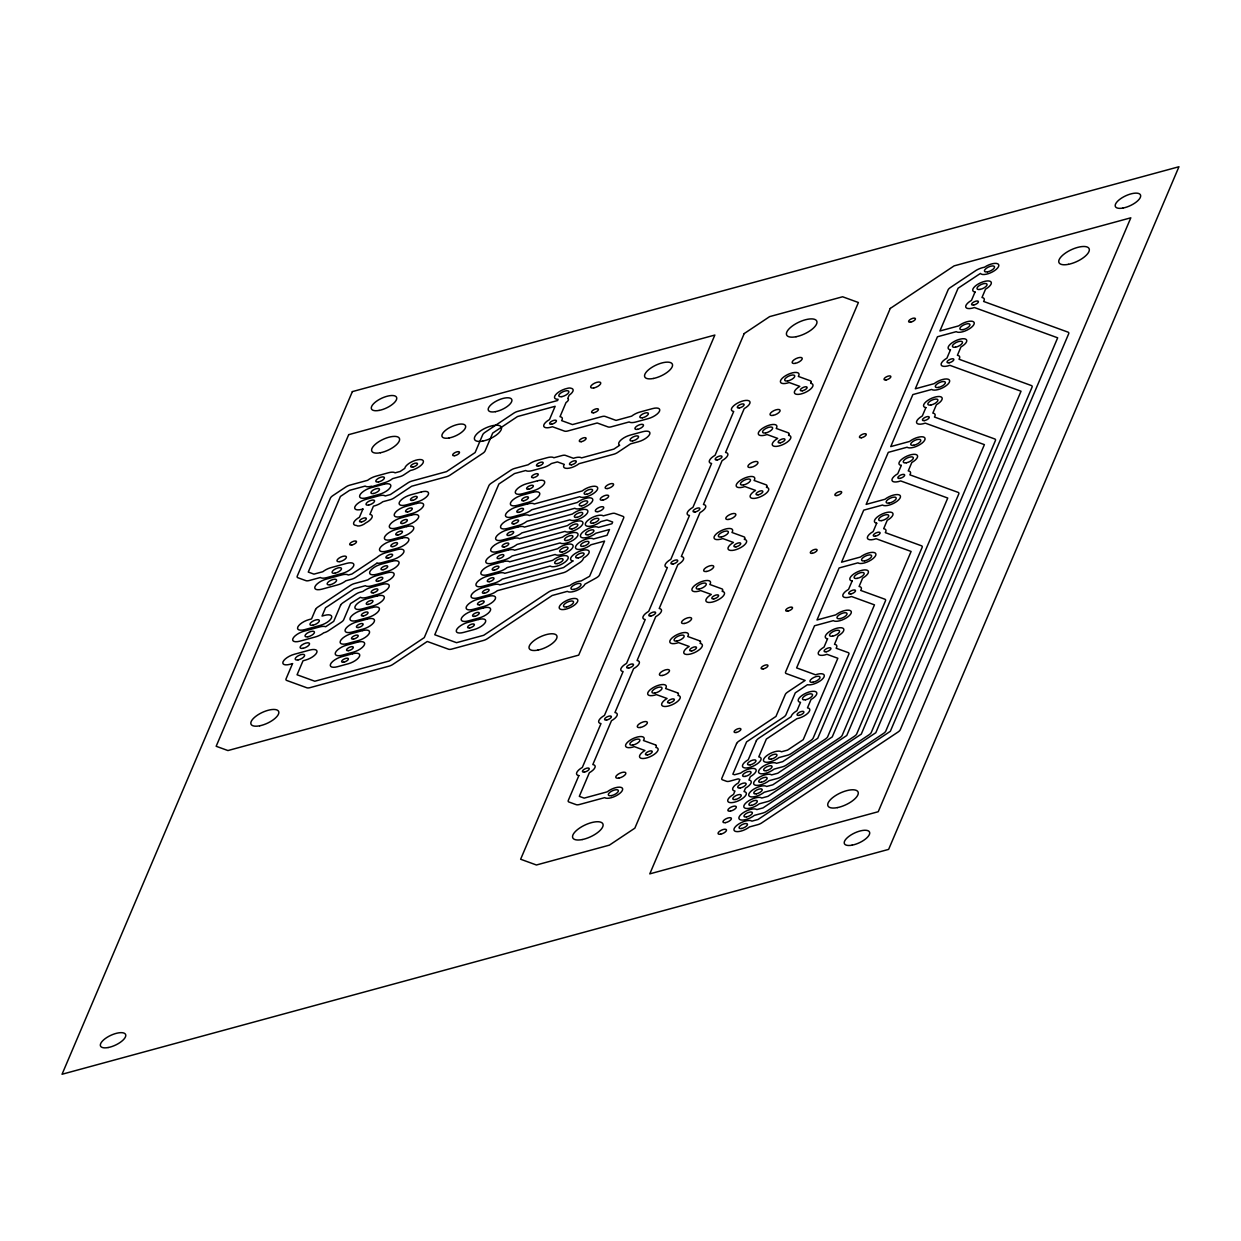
<?xml version="1.0" encoding="UTF-8"?>
<svg xmlns="http://www.w3.org/2000/svg" width="1241" height="1241" viewBox="0 0 1241 1241"><rect width="100%" height="100%" fill="white"/><g stroke="black" fill="none" stroke-linecap="round" stroke-linejoin="round"><path stroke-width="1.5" d="M371.416 486.875L384.307 482.765A10.13 3.971 -24.9 0 0 392.621 478.623L399.897 476.653A5.848 2.296 -24.9 0 0 404.008 474.76L410.445 470.479A10.13 3.971 -24.9 0 0 423.041 462.94A10.13 3.971 -24.9 0 0 415.688 460.256A10.13 3.971 -24.9 0 0 404.768 468.4L400.176 471.456L395.088 472.837A10.13 3.971 -24.9 0 0 388.557 472.743L375.961 476.172A10.13 3.971 -24.9 0 0 367.631 480.314L349.869 485.138A5.848 2.296 -24.9 0 0 345.758 487.03L332.883 495.609A5.848 2.296 -24.9 0 0 330.463 498.029L297.251 576.119A5.848 2.296 -24.9 0 0 297.918 577.748L305.938 580.664A5.848 2.296 -24.9 0 0 309.304 580.509L320.364 577.499A10.13 3.971 -24.9 0 0 326.879 577.592L342.423 573.373A10.13 3.971 -24.9 0 0 353.638 565.896A10.13 3.971 -24.9 0 0 346.673 563.367L331.145 567.587A10.13 3.971 -24.9 0 0 322.815 571.729L313.942 574.133L308.264 572.07L340.422 496.447L349.59 490.335L365.18 486.084A10.13 3.971 -24.9 0 0 371.602 486.208M352.366 391.613L62.05 1074.256L888.634 849.387L1178.95 166.744L352.366 391.613M348.69 434.66L216.167 746.275L227.941 750.557L578.709 655.124L714.847 335.054L348.69 434.66M292.535 663.609L286.035 678.905A5.848 2.296 -24.9 0 0 286.733 680.456L306.822 687.762A5.848 2.296 -24.9 0 0 310.048 687.638L388.914 666.184A5.848 2.296 -24.9 0 0 392.885 664.4L427.261 641.473L448.544 649.214A5.848 2.296 -24.9 0 0 451.755 649.09L483.385 640.48A5.848 2.296 -24.9 0 0 487.372 638.681L552.152 595.509L567.323 591.368A10.13 3.971 -24.9 0 0 576.584 590.545A10.13 3.971 -24.9 0 0 585.007 584.123L595.897 578.104A5.848 2.296 -24.9 0 0 599.403 575.064L623.696 517.916A5.848 2.296 -24.9 0 0 622.998 516.365L614.993 513.448A5.848 2.296 -24.9 0 0 611.611 513.603L603.297 515.868A10.13 3.971 -24.9 0 0 590.173 518.691A10.13 3.971 -24.9 0 0 586.993 526.153A10.13 3.971 -24.9 0 0 600.83 521.639L606.989 519.979L612.666 522.042L611.953 523.733L598.379 527.425A10.13 3.971 -24.9 0 0 585.256 530.248A10.13 3.971 -24.9 0 0 582.076 537.71A10.13 3.971 -24.9 0 0 595.913 533.211L609.486 529.519L607.035 535.29L593.462 538.982A10.13 3.971 -24.9 0 0 580.338 541.805A10.13 3.971 -24.9 0 0 577.158 549.282A10.13 3.971 -24.9 0 0 590.995 544.768L604.569 541.076L589.599 576.289L581.238 580.912A10.13 3.971 -24.9 0 0 569.79 585.597L552.307 590.359A5.848 2.296 -24.9 0 0 548.367 592.174L483.68 635.299L456.533 642.683L434.769 634.756L498.882 483.99L514.519 473.566L525.765 470.51A10.13 3.971 -24.9 0 0 532.28 470.618L543.093 467.671A10.13 3.971 -24.9 0 0 551.423 463.529L557.411 461.9L564.283 464.398A10.13 3.971 -24.9 0 0 567.432 468.384A10.13 3.971 -24.9 0 0 579.066 463.684L613.752 454.237A5.848 2.296 -24.9 0 0 617.739 452.391L630.506 443.89L638.463 441.718A10.13 3.971 -24.9 0 0 649.695 434.241A10.13 3.971 -24.9 0 0 642.729 431.713L630.133 435.141A10.13 3.971 -24.9 0 0 620.655 440.276A10.13 3.971 -24.9 0 0 619.662 445.255L613.923 449.087L581.533 457.898A10.13 3.971 -24.9 0 0 573.435 458.286L565.415 455.369A5.848 2.296 -24.9 0 0 562.049 455.54L553.874 457.758A10.13 3.971 -24.9 0 0 547.359 457.65L536.546 460.597A10.13 3.971 -24.9 0 0 528.216 464.739L514.813 468.384A5.848 2.296 -24.9 0 0 510.703 470.261L491.343 483.168A5.848 2.296 -24.9 0 0 488.892 485.65L424.267 637.626L389.193 661.003L314.811 681.231L297.064 674.778L303.037 660.755L305.55 660.072A10.13 3.971 -24.9 0 0 316.765 652.595A10.13 3.971 -24.9 0 0 309.816 650.051L294.272 654.286A10.13 3.971 -24.9 0 0 283.057 661.763A10.13 3.971 -24.9 0 0 290.022 664.292L292.535 663.609M315.555 609.471L311.538 618.918L309.025 619.6A10.13 3.971 -24.9 0 0 297.793 627.077A10.13 3.971 -24.9 0 0 304.759 629.621L320.302 625.386A10.13 3.971 -24.9 0 0 331.518 617.909A10.13 3.971 -24.9 0 0 324.553 615.381L322.039 616.063L325.545 607.811L354.135 588.761L365.381 585.705A10.13 3.971 -24.9 0 0 371.897 585.799L382.709 582.851A10.13 3.971 -24.9 0 0 393.94 575.374A10.13 3.971 -24.9 0 0 386.975 572.846L376.163 575.777A10.13 3.971 -24.9 0 0 367.832 579.919L354.43 583.565A5.848 2.296 -24.9 0 0 350.319 585.442L317.991 606.989A5.848 2.296 -24.9 0 0 315.555 609.471M362.93 509.027L359.409 517.264A10.13 3.971 -24.9 0 0 356.539 525.501A5.848 2.296 -24.9 0 0 365.63 523.019A10.13 3.971 -24.9 0 0 369.911 514.41L373.417 506.157L374.472 505.878A10.13 3.971 -24.9 0 0 382.786 501.736L390.201 499.72A5.848 2.296 -24.9 0 0 394.142 497.905L411.671 486.224L446.372 476.777A5.848 2.296 -24.9 0 0 450.312 474.962L482.671 453.399A5.848 2.296 -24.9 0 0 485.107 450.902L492.693 433.078L517.513 416.542L555.13 406.303L549.499 419.551A10.13 3.971 -24.9 0 0 543.791 426.423A10.13 3.971 -24.9 0 0 552.447 426.733L564.484 431.108A5.848 2.296 -24.9 0 0 567.866 430.953L597.185 422.979L608.059 426.935A5.848 2.296 -24.9 0 0 611.27 426.811L629.187 421.94A10.13 3.971 -24.9 0 0 635.702 422.033L648.298 418.605A10.13 3.971 -24.9 0 0 659.529 411.128A10.13 3.971 -24.9 0 0 652.564 408.599L639.968 412.028A10.13 3.971 -24.9 0 0 631.638 416.154L616.048 420.404L605.189 416.449A5.848 2.296 -24.9 0 0 601.807 416.604L572.489 424.577L561.615 420.621A10.13 3.971 -24.9 0 0 560.001 416.697L566.005 402.565A5.848 2.296 -24.9 0 0 567.711 398.547L569.107 395.259A10.13 3.971 -24.9 0 0 570.813 388.2A5.848 2.296 -24.9 0 0 567.09 388.433A10.13 3.971 -24.9 0 0 555.673 394.716A10.13 3.971 -24.9 0 0 558.109 399.292L557.597 400.517L517.792 411.345A5.848 2.296 -24.9 0 0 513.681 413.237L485.138 432.256A5.848 2.296 -24.9 0 0 482.702 434.738L475.117 452.562L446.527 471.627L411.826 481.074A5.848 2.296 -24.9 0 0 407.994 482.827L390.357 494.57L385.253 495.966A10.13 3.971 -24.9 0 0 378.722 495.873L366.126 499.301A10.13 3.971 -24.9 0 0 354.91 506.778A10.13 3.971 -24.9 0 0 361.876 509.306L362.93 509.027M340.608 605.158L333.705 621.369L325.654 626.736A10.13 3.971 -24.9 0 0 319.635 626.938L304.107 631.157A10.13 3.971 -24.9 0 0 292.892 638.65A10.13 3.971 -24.9 0 0 299.841 641.178L315.385 636.943A10.13 3.971 -24.9 0 0 323.715 632.817A6.019 2.358 -24.9 0 0 328.338 630.8L341.291 622.175A5.848 2.296 -24.9 0 0 343.664 619.786L350.567 603.56L360.464 597.262A10.13 3.971 -24.9 0 0 366.995 597.355L377.807 594.408A10.13 3.971 -24.9 0 0 389.022 586.931A10.13 3.971 -24.9 0 0 382.057 584.402L371.245 587.35A10.13 3.971 -24.9 0 0 362.915 591.476L359.999 592.267A5.848 2.296 -24.9 0 0 355.903 594.144L342.981 602.769A5.848 2.296 -24.9 0 0 340.608 605.158M572.908 560.963L563.538 567.571L499.797 584.899A10.13 3.971 -24.9 0 0 493.282 584.806L482.47 587.753A10.13 3.971 -24.9 0 0 471.254 595.23A10.13 3.971 -24.9 0 0 478.204 597.759L489.016 594.827A10.13 3.971 -24.9 0 0 497.346 590.685L563.383 572.721A5.848 2.296 -24.9 0 0 567.323 570.907L580.276 562.266A9.152 3.583 -24.9 0 0 583.394 558.109A10.13 3.971 -24.9 0 0 588.094 550.275A10.13 3.971 -24.9 0 0 574.521 553.967A10.13 3.971 -24.9 0 0 572.908 560.963M744.197 333.581L520.631 859.237L536.422 864.993L609.393 845.137L634.849 828.166L858.4 302.509L842.608 296.77L769.653 316.61L744.197 333.581M578.864 775.594L568.3 800.398A5.848 2.296 -24.9 0 0 568.999 802.043L576.181 804.649A5.848 2.296 -24.9 0 0 579.392 804.525L604.693 797.637A10.13 3.971 -24.9 0 0 617.816 794.814A10.13 3.971 -24.9 0 0 620.981 787.352A10.13 3.971 -24.9 0 0 607.144 791.867L584.154 798.118L579.314 796.35L589.351 772.74A10.13 3.971 -24.9 0 0 592.826 764.565L611.472 720.726A10.13 3.971 -24.9 0 0 614.947 712.551L633.593 668.697A10.13 3.971 -24.9 0 0 637.083 660.522L655.729 616.684A10.13 3.971 -24.9 0 0 659.204 608.509L677.85 564.671A10.13 3.971 -24.9 0 0 681.325 556.495L699.971 512.657A10.13 3.971 -24.9 0 0 703.445 504.482L722.091 460.628A10.13 3.971 -24.9 0 0 725.566 452.453L744.212 408.615A10.13 3.971 -24.9 0 0 748.897 400.781A10.13 3.971 -24.9 0 0 735.339 404.473A10.13 3.971 -24.9 0 0 733.71 411.469L715.064 455.307A10.13 3.971 -24.9 0 0 711.589 463.482L692.943 507.336A10.13 3.971 -24.9 0 0 689.469 515.511L670.823 559.35A10.13 3.971 -24.9 0 0 667.348 567.525L648.702 611.363A10.13 3.971 -24.9 0 0 645.227 619.538L626.581 663.377A10.13 3.971 -24.9 0 0 623.106 671.552L604.46 715.405A10.13 3.971 -24.9 0 0 600.985 723.581L582.339 767.419A10.13 3.971 -24.9 0 0 578.864 775.594M722.557 590.499L722.184 591.368A10.13 3.971 -24.9 0 1 720.68 598.302A10.13 3.971 -24.9 0 1 707.137 602.133A10.13 3.971 -24.9 0 1 711.295 594.455L700.669 590.592A10.13 3.971 -24.9 0 1 692.028 588.823A10.13 3.971 -24.9 0 1 703.88 580.928A10.13 3.971 -24.9 0 1 709.836 584.48L721.89 588.87A5.848 2.296 -24.9 0 1 722.557 590.499M744.678 538.47L744.305 539.354A10.13 3.971 -24.9 0 1 742.801 546.288A10.13 3.971 -24.9 0 1 729.258 550.12A10.13 3.971 -24.9 0 1 733.431 542.441L722.789 538.563A10.13 3.971 -24.9 0 1 714.149 536.81A10.13 3.971 -24.9 0 1 726.001 528.914A10.13 3.971 -24.9 0 1 731.957 532.467L744.011 536.857A5.848 2.296 -24.9 0 1 744.678 538.47M766.798 486.456L766.426 487.341A10.13 3.971 -24.9 0 1 764.921 494.259A10.13 3.971 -24.9 0 1 751.379 498.091A10.13 3.971 -24.9 0 1 755.552 490.412L744.91 486.55A10.13 3.971 -24.9 0 1 736.285 484.797A10.13 3.971 -24.9 0 1 748.121 476.901A10.13 3.971 -24.9 0 1 754.078 480.453L766.131 484.828A5.848 2.296 -24.9 0 1 766.798 486.456M788.935 434.443L788.547 435.327A10.13 3.971 -24.9 0 1 787.042 442.246A10.13 3.971 -24.9 0 1 773.5 446.077A10.13 3.971 -24.9 0 1 777.673 438.399L767.047 434.536A10.13 3.971 -24.9 0 1 758.406 432.768A10.13 3.971 -24.9 0 1 770.242 424.887A10.13 3.971 -24.9 0 1 776.199 428.424L788.252 432.814A5.848 2.296 -24.9 0 1 788.935 434.443M811.056 382.43L810.668 383.314A10.13 3.971 -24.9 0 1 809.163 390.232A10.13 3.971 -24.9 0 1 795.621 394.064A10.13 3.971 -24.9 0 1 799.793 386.385L789.167 382.523A10.13 3.971 -24.9 0 1 780.527 380.754A10.13 3.971 -24.9 0 1 792.363 372.858A10.13 3.971 -24.9 0 1 798.32 376.411L810.389 380.801A5.848 2.296 -24.9 0 1 811.056 382.43M890.262 308.435L649.788 873.866L878.225 811.723L1130.815 217.811L954.127 265.869L890.262 308.435M736.596 743.53L721.828 778.278A5.848 2.296 -24.9 0 0 722.541 779.844L726.543 781.303A5.848 2.296 -24.9 0 0 729.894 781.132L738.209 778.867L739.884 779.488L738.442 782.869A10.13 3.971 -24.9 0 0 734.967 791.044L733.524 794.426A10.13 3.971 -24.9 0 0 728.824 802.26A10.13 3.971 -24.9 0 0 742.397 798.568A10.13 3.971 -24.9 0 0 744.026 791.572L745.453 788.19A10.13 3.971 -24.9 0 0 748.928 780.015L750.371 776.618A10.13 3.971 -24.9 0 0 754.792 768.675A10.13 3.971 -24.9 0 0 740.675 773.096L734.517 774.772L732.857 774.167L746.586 741.885L783.521 717.251A5.848 2.296 -24.9 0 0 785.956 714.769L795.279 692.85L807.472 684.722A10.13 3.971 -24.9 0 0 823.186 678.238A10.13 3.971 -24.9 0 0 815.539 674.794L796.613 667.906L814.53 625.759L833.363 620.64A10.13 3.971 -24.9 0 0 846.471 617.816A10.13 3.971 -24.9 0 0 849.651 610.339A10.13 3.971 -24.9 0 0 835.813 614.853L816.997 619.973L839.118 567.959L857.934 562.84A10.13 3.971 -24.9 0 0 871.058 560.017A10.13 3.971 -24.9 0 0 874.238 552.555A10.13 3.971 -24.9 0 0 860.401 557.054L841.569 562.189L863.705 510.16L882.522 505.04A10.13 3.971 -24.9 0 0 895.63 502.217A10.13 3.971 -24.9 0 0 898.81 494.756A10.13 3.971 -24.9 0 0 884.973 499.27L866.156 504.389L888.277 452.36L907.093 447.241A10.13 3.971 -24.9 0 0 920.217 444.418A10.13 3.971 -24.9 0 0 923.397 436.956A10.13 3.971 -24.9 0 0 909.56 441.47L890.743 446.589L912.864 394.576L931.681 389.457A10.13 3.971 -24.9 0 0 944.804 386.634A10.13 3.971 -24.9 0 0 947.969 379.157A10.13 3.971 -24.9 0 0 934.132 383.671L915.315 388.79L937.436 336.776L956.253 331.657A10.13 3.971 -24.9 0 0 969.376 328.834A10.13 3.971 -24.9 0 0 972.556 321.357A10.13 3.971 -24.9 0 0 958.719 325.871L939.902 330.99L958.083 288.238L980.437 273.439A10.13 3.971 -24.9 0 0 992.722 271.763A10.13 3.971 -24.9 0 0 997.857 263.852A10.13 3.971 -24.9 0 0 984.454 267.234A11.169 4.375 -24.9 0 0 976.372 270.197L950.497 287.447A5.848 2.296 -24.9 0 0 948.093 289.898L785.584 672.033A5.848 2.296 -24.9 0 0 786.298 673.599L805.114 680.44L787.709 692.044A5.848 2.296 -24.9 0 0 785.289 694.51L775.966 716.429L739 741.079A5.848 2.296 -24.9 0 0 736.596 743.53M756.358 740.722L748.276 759.74A10.13 3.971 -24.9 0 0 743.576 767.59A10.13 3.971 -24.9 0 0 757.15 763.898A10.13 3.971 -24.9 0 0 758.763 756.886L766.349 739.062L796.846 718.725A10.13 3.971 -24.9 0 0 808.062 713.017A10.13 3.971 -24.9 0 0 807.472 707.866L811.025 699.505A10.13 3.971 -24.9 0 0 815.709 691.671A10.13 3.971 -24.9 0 0 802.136 695.363A10.13 3.971 -24.9 0 0 800.523 702.359L796.97 710.721A10.13 3.971 -24.9 0 0 791.153 716.662L758.763 738.255A5.848 2.296 -24.9 0 0 756.358 740.722M827.561 638.789L824.008 647.15A10.13 3.971 -24.9 0 0 818.3 654.007A10.13 3.971 -24.9 0 0 826.956 654.317L837.846 658.273L803.222 739.683L787.57 750.107L781.427 751.782A10.13 3.971 -24.9 0 0 768.303 754.606A10.13 3.971 -24.9 0 0 765.139 762.083A10.13 3.971 -24.9 0 0 778.976 757.568L787.29 755.304A5.848 2.296 -24.9 0 0 791.37 753.442L810.761 740.52A5.848 2.296 -24.9 0 0 813.196 738.023L848.844 654.224A5.848 2.296 -24.9 0 0 848.177 652.595L836.124 648.221A10.13 3.971 -24.9 0 0 834.51 644.296L838.063 635.935A10.13 3.971 -24.9 0 0 842.748 628.101A10.13 3.971 -24.9 0 0 829.19 631.793A10.13 3.971 -24.9 0 0 827.561 638.789M852.148 580.99L848.58 589.351A10.13 3.971 -24.9 0 0 842.887 596.207A10.13 3.971 -24.9 0 0 851.543 596.518L874.471 604.863L817.726 738.286L782.668 761.664L776.509 763.339A10.13 3.971 -24.9 0 0 763.386 766.162A10.13 3.971 -24.9 0 0 760.221 773.639A10.13 3.971 -24.9 0 0 774.058 769.125L782.373 766.86A5.848 2.296 -24.9 0 0 786.453 764.999L825.281 739.124A5.848 2.296 -24.9 0 0 827.716 736.642L885.485 600.815A5.848 2.296 -24.9 0 0 884.817 599.186L860.696 590.421A10.13 3.971 -24.9 0 0 859.082 586.497L862.635 578.135A10.13 3.971 -24.9 0 0 867.335 570.302A10.13 3.971 -24.9 0 0 853.761 573.994A10.13 3.971 -24.9 0 0 852.148 580.99M876.72 523.19L873.168 531.551A10.13 3.971 -24.9 0 0 867.459 538.408A10.13 3.971 -24.9 0 0 876.115 538.734L911.111 551.454L832.246 736.906L777.75 773.236L771.592 774.896A10.13 3.971 -24.9 0 0 758.484 777.719A10.13 3.971 -24.9 0 0 755.304 785.196A10.13 3.971 -24.9 0 0 769.141 780.682L777.455 778.417A5.848 2.296 -24.9 0 0 781.535 776.556L839.8 737.728A5.848 2.296 -24.9 0 0 842.236 735.246L922.125 547.405A5.848 2.296 -24.9 0 0 921.458 545.776L885.283 532.622A10.13 3.971 -24.9 0 0 883.67 528.697L887.222 520.336A10.13 3.971 -24.9 0 0 891.907 512.502A10.13 3.971 -24.9 0 0 878.349 516.194A10.13 3.971 -24.9 0 0 876.72 523.19M901.307 465.406L897.755 473.752A10.13 3.971 -24.9 0 0 892.046 480.608A10.13 3.971 -24.9 0 0 900.702 480.934L947.752 498.044L846.765 735.51L772.833 784.793L766.674 786.468A10.13 3.971 -24.9 0 0 753.566 789.292A10.13 3.971 -24.9 0 0 750.386 796.753A10.13 3.971 -24.9 0 0 764.223 792.239L772.538 789.974A5.848 2.296 -24.9 0 0 776.618 788.128L854.32 736.332A5.848 2.296 -24.9 0 0 856.755 733.85L958.766 493.996A5.848 2.296 -24.9 0 0 958.099 492.367L909.855 474.822A10.13 3.971 -24.9 0 0 908.241 470.897L911.794 462.536A10.13 3.971 -24.9 0 0 916.494 454.702A10.13 3.971 -24.9 0 0 902.921 458.394A10.13 3.971 -24.9 0 0 901.307 465.406M925.879 407.606L922.327 415.952A10.13 3.971 -24.9 0 0 916.618 422.824A10.13 3.971 -24.9 0 0 925.274 423.134L984.392 444.635L861.285 734.114L767.915 796.35L761.757 798.025A10.13 3.971 -24.9 0 0 748.649 800.848A10.13 3.971 -24.9 0 0 745.469 808.31A10.13 3.971 -24.9 0 0 759.306 803.796L767.621 801.531A5.848 2.296 -24.9 0 0 771.7 799.685L868.824 734.936A5.848 2.296 -24.9 0 0 871.275 732.454L995.406 440.586A5.848 2.296 -24.9 0 0 994.739 438.957L934.442 417.023A10.13 3.971 -24.9 0 0 932.829 413.098L936.381 404.752A10.13 3.971 -24.9 0 0 941.066 396.903A10.13 3.971 -24.9 0 0 927.508 400.595A10.13 3.971 -24.9 0 0 925.879 407.606M950.466 349.807L946.914 358.168A10.13 3.971 -24.9 0 0 941.205 365.025A10.13 3.971 -24.9 0 0 949.861 365.335L1021.033 391.225L875.805 732.717L762.998 807.907L756.855 809.582A10.13 3.971 -24.9 0 0 743.731 812.405A10.13 3.971 -24.9 0 0 740.551 819.867A10.13 3.971 -24.9 0 0 754.388 815.368L762.719 813.103A5.848 2.296 -24.9 0 0 766.783 811.242L883.344 733.54A5.848 2.296 -24.9 0 0 885.795 731.058L1032.047 387.176A5.848 2.296 -24.9 0 0 1031.38 385.548L959.014 359.223A10.13 3.971 -24.9 0 0 957.4 355.298L960.953 346.953A10.13 3.971 -24.9 0 0 965.653 339.119A10.13 3.971 -24.9 0 0 952.08 342.795A10.13 3.971 -24.9 0 0 950.466 349.807M975.038 292.007L971.486 300.369A10.13 3.971 -24.9 0 0 965.793 307.225A10.13 3.971 -24.9 0 0 974.433 307.535L1057.673 337.816L890.324 731.321L758.08 819.463L751.937 821.139A10.13 3.971 -24.9 0 0 738.814 823.962A10.13 3.971 -24.9 0 0 735.634 831.439A10.13 3.971 -24.9 0 0 749.471 826.925L757.801 824.66A5.848 2.296 -24.9 0 0 761.865 822.799L897.863 732.143A5.848 2.296 -24.9 0 0 900.314 729.661L1068.687 333.751A5.848 2.296 -24.9 0 0 1068.02 332.138L983.601 301.439A10.13 3.971 -24.9 0 0 981.988 297.514L985.54 289.153A10.13 3.971 -24.9 0 0 990.225 281.319A10.13 3.971 -24.9 0 0 976.667 285.011A10.13 3.971 -24.9 0 0 975.038 292.007M376.954 563.197L355.733 577.344A5.848 2.296 -24.9 0 1 351.637 579.221L345.836 580.804A10.13 3.971 -24.9 0 1 337.505 584.93L321.962 589.165A10.13 3.971 -24.9 0 1 315.012 586.621A10.13 3.971 -24.9 0 1 326.228 579.144L341.771 574.924A10.13 3.971 -24.9 0 1 348.287 575.017L351.917 574.025L376.938 557.411A10.13 3.971 -24.9 0 1 385.998 552.664L396.81 549.716A10.13 3.971 -24.9 0 1 403.775 552.261A10.13 3.971 -24.9 0 1 392.544 559.738L381.732 562.685A10.13 3.971 -24.9 0 1 376.954 563.197M383.64 484.3L371.043 487.729A10.13 3.971 -24.9 0 0 359.828 495.221A10.13 3.971 -24.9 0 0 366.793 497.75L379.389 494.321A10.13 3.971 -24.9 0 0 390.605 486.844A10.13 3.971 -24.9 0 0 383.64 484.3M421.382 491.932L410.569 494.864A10.13 3.971 -24.9 0 0 399.354 502.341A10.13 3.971 -24.9 0 0 406.319 504.885L417.131 501.938A10.13 3.971 -24.9 0 0 428.347 494.461A10.13 3.971 -24.9 0 0 421.382 491.932M416.464 503.489L405.652 506.421A10.13 3.971 -24.9 0 0 394.436 513.914A10.13 3.971 -24.9 0 0 401.401 516.442L412.214 513.495A10.13 3.971 -24.9 0 0 423.429 506.018A10.13 3.971 -24.9 0 0 416.464 503.489M411.547 515.046L400.75 517.993A10.13 3.971 -24.9 0 0 389.519 525.47A10.13 3.971 -24.9 0 0 396.484 527.999L407.296 525.052A10.13 3.971 -24.9 0 0 418.512 517.575A10.13 3.971 -24.9 0 0 411.547 515.046M537.524 480.779L526.711 483.711A10.13 3.971 -24.9 0 0 515.496 491.203A10.13 3.971 -24.9 0 0 522.461 493.732L533.273 490.784A10.13 3.971 -24.9 0 0 544.489 483.307A10.13 3.971 -24.9 0 0 537.524 480.779M406.645 526.603L395.832 529.55A10.13 3.971 -24.9 0 0 384.601 537.027A10.13 3.971 -24.9 0 0 391.567 539.556L402.379 536.624A10.13 3.971 -24.9 0 0 413.594 529.131A10.13 3.971 -24.9 0 0 406.645 526.603M532.606 492.336L521.794 495.283A10.13 3.971 -24.9 0 0 510.578 502.76A10.13 3.971 -24.9 0 0 517.544 505.289L528.356 502.341A10.13 3.971 -24.9 0 0 539.571 494.864A10.13 3.971 -24.9 0 0 532.606 492.336M401.727 538.16L390.915 541.107A10.13 3.971 -24.9 0 0 379.684 548.584A10.13 3.971 -24.9 0 0 386.649 551.113L397.461 548.181A10.13 3.971 -24.9 0 0 408.692 540.704A10.13 3.971 -24.9 0 0 401.727 538.16M527.689 503.893L516.876 506.84A10.13 3.971 -24.9 0 0 505.661 514.317A10.13 3.971 -24.9 0 0 512.626 516.845L523.438 513.914A10.13 3.971 -24.9 0 0 531.753 509.772L579.733 496.71A10.13 3.971 -24.9 0 0 592.857 493.902A10.13 3.971 -24.9 0 0 596.037 486.425A10.13 3.971 -24.9 0 0 582.2 490.94L534.219 503.986A10.13 3.971 -24.9 0 0 527.689 503.893M522.771 515.449L511.959 518.397A10.13 3.971 -24.9 0 0 500.744 525.874A10.13 3.971 -24.9 0 0 507.709 528.402L518.521 525.47A10.13 3.971 -24.9 0 0 526.836 521.329L574.816 508.283A10.13 3.971 -24.9 0 0 587.939 505.459A10.13 3.971 -24.9 0 0 591.119 497.982A10.13 3.971 -24.9 0 0 577.282 502.496L529.302 515.558A10.13 3.971 -24.9 0 0 522.771 515.449M391.892 561.289L381.08 564.221A10.13 3.971 -24.9 0 0 369.849 571.698A10.13 3.971 -24.9 0 0 376.814 574.242L387.626 571.294A10.13 3.971 -24.9 0 0 398.857 563.817A10.13 3.971 -24.9 0 0 391.892 561.289M517.854 527.006L507.042 529.954A10.13 3.971 -24.9 0 0 495.826 537.431A10.13 3.971 -24.9 0 0 502.791 539.959L513.603 537.027A10.13 3.971 -24.9 0 0 521.934 532.885L569.914 519.839A10.13 3.971 -24.9 0 0 583.022 517.016A10.13 3.971 -24.9 0 0 586.202 509.539A10.13 3.971 -24.9 0 0 572.365 514.053L524.385 527.115A10.13 3.971 -24.9 0 0 517.854 527.006M512.952 538.578L502.14 541.51A10.13 3.971 -24.9 0 0 490.909 548.987A10.13 3.971 -24.9 0 0 497.874 551.531L508.686 548.584A10.13 3.971 -24.9 0 0 517.016 544.442L564.996 531.396A10.13 3.971 -24.9 0 0 578.104 528.573A10.13 3.971 -24.9 0 0 581.284 521.111A10.13 3.971 -24.9 0 0 567.447 525.61L519.467 538.672A10.13 3.971 -24.9 0 0 512.952 538.578M508.034 550.135L497.222 553.067A10.13 3.971 -24.9 0 0 485.991 560.56A10.13 3.971 -24.9 0 0 492.956 563.088L503.768 560.141A10.13 3.971 -24.9 0 0 512.099 556.015L560.079 542.953A10.13 3.971 -24.9 0 0 573.187 540.13A10.13 3.971 -24.9 0 0 576.367 532.668A10.13 3.971 -24.9 0 0 562.53 537.182L514.55 550.228A10.13 3.971 -24.9 0 0 508.034 550.135M377.14 595.959L366.328 598.907A10.13 3.971 -24.9 0 0 355.112 606.384A10.13 3.971 -24.9 0 0 362.077 608.912L372.889 605.98A10.13 3.971 -24.9 0 0 384.105 598.488A10.13 3.971 -24.9 0 0 377.14 595.959M503.117 561.692L492.305 564.639A10.13 3.971 -24.9 0 0 481.074 572.117A10.13 3.971 -24.9 0 0 488.039 574.645L498.851 571.698A10.13 3.971 -24.9 0 0 507.181 567.571L555.161 554.51A10.13 3.971 -24.9 0 0 568.285 551.687A10.13 3.971 -24.9 0 0 571.449 544.225A10.13 3.971 -24.9 0 0 557.612 548.739L509.632 561.785A10.13 3.971 -24.9 0 0 503.117 561.692M372.222 607.516L361.41 610.463A10.13 3.971 -24.9 0 0 350.195 617.94A10.13 3.971 -24.9 0 0 357.16 620.469L367.972 617.537A10.13 3.971 -24.9 0 0 379.188 610.06A10.13 3.971 -24.9 0 0 372.222 607.516M498.199 573.249L487.387 576.196A10.13 3.971 -24.9 0 0 476.156 583.673A10.13 3.971 -24.9 0 0 483.121 586.202L493.934 583.27A10.13 3.971 -24.9 0 0 502.264 579.128L550.244 566.067A10.13 3.971 -24.9 0 0 563.367 563.259A10.13 3.971 -24.9 0 0 566.532 555.782A10.13 3.971 -24.9 0 0 552.695 560.296L504.715 573.342A10.13 3.971 -24.9 0 0 498.199 573.249M367.305 619.073L356.493 622.02A10.13 3.971 -24.9 0 0 345.277 629.497A10.13 3.971 -24.9 0 0 352.242 632.026L363.055 629.094A10.13 3.971 -24.9 0 0 374.27 621.617A10.13 3.971 -24.9 0 0 367.305 619.073M362.388 630.645L351.575 633.577A10.13 3.971 -24.9 0 0 340.36 641.054A10.13 3.971 -24.9 0 0 347.325 643.598L358.137 640.651A10.13 3.971 -24.9 0 0 369.353 633.174A10.13 3.971 -24.9 0 0 362.388 630.645M488.365 596.363L477.552 599.31A10.13 3.971 -24.9 0 0 466.337 606.787A10.13 3.971 -24.9 0 0 473.286 609.315L484.099 606.384A10.13 3.971 -24.9 0 0 495.33 598.907A10.13 3.971 -24.9 0 0 488.365 596.363M357.47 642.202L346.658 645.134A10.13 3.971 -24.9 0 0 335.442 652.626A10.13 3.971 -24.9 0 0 342.407 655.155L353.22 652.208A10.13 3.971 -24.9 0 0 364.435 644.731A10.13 3.971 -24.9 0 0 357.47 642.202M483.447 607.935L472.635 610.867A10.13 3.971 -24.9 0 0 461.419 618.344A10.13 3.971 -24.9 0 0 468.384 620.888L479.197 617.94A10.13 3.971 -24.9 0 0 490.412 610.463A10.13 3.971 -24.9 0 0 483.447 607.935M352.568 653.759L341.756 656.706A10.13 3.971 -24.9 0 0 330.525 664.183A10.13 3.971 -24.9 0 0 337.49 666.712L348.302 663.764A10.13 3.971 -24.9 0 0 359.518 656.287A10.13 3.971 -24.9 0 0 352.568 653.759M478.53 619.492L467.717 622.424A10.13 3.971 -24.9 0 0 456.502 629.916A10.13 3.971 -24.9 0 0 463.467 632.445L474.279 629.497A10.13 3.971 -24.9 0 0 485.495 622.02A10.13 3.971 -24.9 0 0 478.53 619.492M699.769 640.883L687.716 636.493A10.13 3.971 -24.9 0 0 681.743 632.957A10.13 3.971 -24.9 0 0 669.907 640.837A10.13 3.971 -24.9 0 0 678.548 642.605L689.174 646.468A10.13 3.971 -24.9 0 0 685.016 654.147A10.13 3.971 -24.9 0 0 698.559 650.315A10.13 3.971 -24.9 0 0 700.064 643.396A6.919 2.715 -24.9 0 0 699.769 640.883M677.648 692.897L665.595 688.522A10.13 3.971 -24.9 0 0 659.623 684.97A10.13 3.971 -24.9 0 0 647.786 692.866A10.13 3.971 -24.9 0 0 656.427 694.619L667.053 698.481A10.13 3.971 -24.9 0 0 662.896 706.16A10.13 3.971 -24.9 0 0 676.438 702.328A10.13 3.971 -24.9 0 0 677.943 695.41A6.919 2.715 -24.9 0 0 677.648 692.897M655.527 744.91L643.459 740.536A10.13 3.971 -24.9 0 0 637.502 736.983A10.13 3.971 -24.9 0 0 625.666 744.879A10.13 3.971 -24.9 0 0 634.306 746.632L644.932 750.51A10.13 3.971 -24.9 0 0 640.759 758.173A10.13 3.971 -24.9 0 0 654.302 754.342A10.13 3.971 -24.9 0 0 655.822 747.423A6.919 2.715 -24.9 0 0 655.527 744.91M750.138 764.844A4.607 1.799 -24.9 0 0 755.986 760.562A4.607 1.799 -24.9 0 0 749.207 761.819A4.607 1.799 -24.9 0 0 750.138 764.844M771.142 759.12A4.607 1.799 -24.9 0 0 776.99 754.838A4.607 1.799 -24.9 0 0 770.211 756.11A4.607 1.799 -24.9 0 0 771.142 759.12M745.221 776.401A4.607 1.799 -24.9 0 0 751.069 772.119A4.607 1.799 -24.9 0 0 744.29 773.376A4.607 1.799 -24.9 0 0 745.221 776.401M766.224 770.677A4.607 1.799 -24.9 0 0 772.073 766.411A4.607 1.799 -24.9 0 0 765.294 767.667A4.607 1.799 -24.9 0 0 766.224 770.677M740.303 787.957A4.607 1.799 -24.9 0 0 746.151 783.676A4.607 1.799 -24.9 0 0 739.372 784.948A4.607 1.799 -24.9 0 0 740.303 787.957M761.307 782.249A4.607 1.799 -24.9 0 0 767.155 777.967A4.607 1.799 -24.9 0 0 760.376 779.224A4.607 1.799 -24.9 0 0 761.307 782.249M735.386 799.514A4.607 1.799 -24.9 0 0 741.249 795.233A4.607 1.799 -24.9 0 0 734.455 796.505A4.607 1.799 -24.9 0 0 735.386 799.514M756.389 793.806A4.607 1.799 -24.9 0 0 762.238 789.524A4.607 1.799 -24.9 0 0 755.459 790.796A4.607 1.799 -24.9 0 0 756.389 793.806M730.484 811.071A4.607 1.799 -24.9 0 0 736.332 806.79A4.607 1.799 -24.9 0 0 729.537 808.062A4.607 1.799 -24.9 0 0 730.484 811.071M751.472 805.362A4.607 1.799 -24.9 0 0 757.32 801.081A4.607 1.799 -24.9 0 0 750.541 802.353A4.607 1.799 -24.9 0 0 751.472 805.362M725.566 822.628A4.607 1.799 -24.9 0 0 731.414 818.346A4.607 1.799 -24.9 0 0 724.635 819.618A4.607 1.799 -24.9 0 0 725.566 822.628M746.555 816.919A4.607 1.799 -24.9 0 0 752.403 812.638A4.607 1.799 -24.9 0 0 745.624 813.91A4.607 1.799 -24.9 0 0 746.555 816.919M720.649 834.185A4.607 1.799 -24.9 0 0 726.497 829.919A4.607 1.799 -24.9 0 0 719.718 831.175A4.607 1.799 -24.9 0 0 720.649 834.185M741.637 828.476A4.607 1.799 -24.9 0 0 747.485 824.195A4.607 1.799 -24.9 0 0 740.706 825.467A4.607 1.799 -24.9 0 0 741.637 828.476M736.161 732.485A3.739 1.474 -24.9 0 0 740.924 729.01A3.739 1.474 -24.9 0 0 735.401 730.049A3.739 1.474 -24.9 0 0 736.161 732.485M799.142 715.359A3.739 1.474 -24.9 0 0 803.904 711.884A3.739 1.474 -24.9 0 0 798.382 712.908A3.739 1.474 -24.9 0 0 799.142 715.359M763.199 668.915A3.739 1.474 -24.9 0 0 767.962 665.44A3.739 1.474 -24.9 0 0 762.439 666.464A3.739 1.474 -24.9 0 0 763.199 668.915M826.18 651.773A3.739 1.474 -24.9 0 0 830.943 648.298A3.739 1.474 -24.9 0 0 825.42 649.338A3.739 1.474 -24.9 0 0 826.18 651.773M787.787 611.115A3.739 1.474 -24.9 0 0 792.534 607.64A3.739 1.474 -24.9 0 0 787.027 608.664A3.739 1.474 -24.9 0 0 787.787 611.115M850.768 593.989A3.739 1.474 -24.9 0 0 855.514 590.499A3.739 1.474 -24.9 0 0 850.007 591.538A3.739 1.474 -24.9 0 0 850.768 593.989M812.359 553.315A3.739 1.474 -24.9 0 0 817.121 549.841A3.739 1.474 -24.9 0 0 811.598 550.88A3.739 1.474 -24.9 0 0 812.359 553.315M875.339 536.19A3.739 1.474 -24.9 0 0 880.102 532.715A3.739 1.474 -24.9 0 0 874.595 533.739A3.739 1.474 -24.9 0 0 875.339 536.19M836.946 495.531A3.739 1.474 -24.9 0 0 841.693 492.041A3.739 1.474 -24.9 0 0 836.186 493.08A3.739 1.474 -24.9 0 0 836.946 495.531M899.927 478.39A3.739 1.474 -24.9 0 0 904.673 474.915A3.739 1.474 -24.9 0 0 899.167 475.939A3.739 1.474 -24.9 0 0 899.927 478.39M861.518 437.732A3.739 1.474 -24.9 0 0 866.28 434.257A3.739 1.474 -24.9 0 0 860.758 435.281A3.739 1.474 -24.9 0 0 861.518 437.732M924.514 420.59A3.739 1.474 -24.9 0 0 929.261 417.116A3.739 1.474 -24.9 0 0 923.754 418.139A3.739 1.474 -24.9 0 0 924.514 420.59M886.105 379.932A3.739 1.474 -24.9 0 0 890.852 376.457A3.739 1.474 -24.9 0 0 885.345 377.481A3.739 1.474 -24.9 0 0 886.105 379.932M949.086 362.791A3.739 1.474 -24.9 0 0 953.848 359.316A3.739 1.474 -24.9 0 0 948.326 360.355A3.739 1.474 -24.9 0 0 949.086 362.791M910.677 322.133A3.739 1.474 -24.9 0 0 915.439 318.658A3.739 1.474 -24.9 0 0 909.932 319.682A3.739 1.474 -24.9 0 0 910.677 322.133M973.673 305.007A3.739 1.474 -24.9 0 0 978.42 301.516A3.739 1.474 -24.9 0 0 972.913 302.556A3.739 1.474 -24.9 0 0 973.673 305.007M813.01 682.224A5.522 2.172 -24.9 0 0 820.022 677.09A5.522 2.172 -24.9 0 0 811.893 678.61A5.522 2.172 -24.9 0 0 813.01 682.224M805.549 699.769A5.522 2.172 -24.9 0 0 812.56 694.634A5.522 2.172 -24.9 0 0 804.416 696.154A5.522 2.172 -24.9 0 0 805.549 699.769M840.048 618.639A5.522 2.172 -24.9 0 0 847.06 613.504A5.522 2.172 -24.9 0 0 838.932 615.024A5.522 2.172 -24.9 0 0 840.048 618.639M832.587 636.183A5.522 2.172 -24.9 0 0 839.599 631.048A5.522 2.172 -24.9 0 0 831.47 632.569A5.522 2.172 -24.9 0 0 832.587 636.183M864.62 560.854A5.522 2.172 -24.9 0 0 871.647 555.72A5.522 2.172 -24.9 0 0 863.503 557.24A5.522 2.172 -24.9 0 0 864.62 560.854M857.159 578.399A5.522 2.172 -24.9 0 0 864.186 573.264A5.522 2.172 -24.9 0 0 856.042 574.785A5.522 2.172 -24.9 0 0 857.159 578.399M889.208 503.055A5.522 2.172 -24.9 0 0 896.219 497.92A5.522 2.172 -24.9 0 0 888.091 499.44A5.522 2.172 -24.9 0 0 889.208 503.055M881.746 520.6A5.522 2.172 -24.9 0 0 888.758 515.465A5.522 2.172 -24.9 0 0 880.629 516.985A5.522 2.172 -24.9 0 0 881.746 520.6M913.779 445.255A5.522 2.172 -24.9 0 0 920.806 440.121A5.522 2.172 -24.9 0 0 912.662 441.641A5.522 2.172 -24.9 0 0 913.779 445.255M906.318 462.8A5.522 2.172 -24.9 0 0 913.345 457.665A5.522 2.172 -24.9 0 0 905.201 459.186A5.522 2.172 -24.9 0 0 906.318 462.8M938.367 387.456A5.522 2.172 -24.9 0 0 945.378 382.321A5.522 2.172 -24.9 0 0 937.25 383.841A5.522 2.172 -24.9 0 0 938.367 387.456M930.905 405A5.522 2.172 -24.9 0 0 937.917 399.866A5.522 2.172 -24.9 0 0 929.788 401.386A5.522 2.172 -24.9 0 0 930.905 405M962.938 329.656A5.522 2.172 -24.9 0 0 969.966 324.522A5.522 2.172 -24.9 0 0 961.822 326.042A5.522 2.172 -24.9 0 0 962.938 329.656M955.477 347.201A5.522 2.172 -24.9 0 0 962.504 342.066A5.522 2.172 -24.9 0 0 954.36 343.586A5.522 2.172 -24.9 0 0 955.477 347.201M987.526 271.857A5.522 2.172 -24.9 0 0 994.537 266.722A5.522 2.172 -24.9 0 0 986.409 268.242A5.522 2.172 -24.9 0 0 987.526 271.857M980.064 289.417A5.522 2.172 -24.9 0 0 987.076 284.282A5.522 2.172 -24.9 0 0 978.947 285.802A5.522 2.172 -24.9 0 0 980.064 289.417M584.511 772.057A3.739 1.474 -24.9 0 0 589.273 768.567A3.739 1.474 -24.9 0 0 583.751 769.606A3.739 1.474 -24.9 0 0 584.511 772.057M647.492 754.916A3.739 1.474 -24.9 0 0 652.254 751.441A3.739 1.474 -24.9 0 0 646.747 752.465A3.739 1.474 -24.9 0 0 647.492 754.916M606.632 720.028A3.739 1.474 -24.9 0 0 611.394 716.553A3.739 1.474 -24.9 0 0 605.872 717.593A3.739 1.474 -24.9 0 0 606.632 720.028M669.613 702.902A3.739 1.474 -24.9 0 0 674.375 699.428A3.739 1.474 -24.9 0 0 668.868 700.451A3.739 1.474 -24.9 0 0 669.613 702.902M628.753 668.015A3.739 1.474 -24.9 0 0 633.515 664.54A3.739 1.474 -24.9 0 0 627.993 665.564A3.739 1.474 -24.9 0 0 628.753 668.015M691.749 650.889A3.739 1.474 -24.9 0 0 696.496 647.399A3.739 1.474 -24.9 0 0 690.989 648.438A3.739 1.474 -24.9 0 0 691.749 650.889M650.873 616.001A3.739 1.474 -24.9 0 0 655.636 612.527A3.739 1.474 -24.9 0 0 650.129 613.55A3.739 1.474 -24.9 0 0 650.873 616.001M713.87 598.86A3.739 1.474 -24.9 0 0 718.617 595.385A3.739 1.474 -24.9 0 0 713.11 596.425A3.739 1.474 -24.9 0 0 713.87 598.86M672.994 563.988A3.739 1.474 -24.9 0 0 677.757 560.513A3.739 1.474 -24.9 0 0 672.25 561.537A3.739 1.474 -24.9 0 0 672.994 563.988M735.991 546.847A3.739 1.474 -24.9 0 0 740.737 543.372A3.739 1.474 -24.9 0 0 735.23 544.396A3.739 1.474 -24.9 0 0 735.991 546.847M695.131 511.975A3.739 1.474 -24.9 0 0 699.877 508.484A3.739 1.474 -24.9 0 0 694.371 509.524A3.739 1.474 -24.9 0 0 695.131 511.975M758.111 494.833A3.739 1.474 -24.9 0 0 762.858 491.358A3.739 1.474 -24.9 0 0 757.351 492.382A3.739 1.474 -24.9 0 0 758.111 494.833M717.251 459.946A3.739 1.474 -24.9 0 0 721.998 456.471A3.739 1.474 -24.9 0 0 716.491 457.495A3.739 1.474 -24.9 0 0 717.251 459.946M780.232 442.82A3.739 1.474 -24.9 0 0 784.979 439.33A3.739 1.474 -24.9 0 0 779.472 440.369A3.739 1.474 -24.9 0 0 780.232 442.82M802.353 390.791A3.739 1.474 -24.9 0 0 807.115 387.316A3.739 1.474 -24.9 0 0 801.593 388.355A3.739 1.474 -24.9 0 0 802.353 390.791M739.372 407.932A3.739 1.474 -24.9 0 0 744.119 404.457A3.739 1.474 -24.9 0 0 738.612 405.481A3.739 1.474 -24.9 0 0 739.372 407.932M611.379 795.652A5.522 2.172 -24.9 0 0 618.39 790.517A5.522 2.172 -24.9 0 0 610.262 792.037A5.522 2.172 -24.9 0 0 611.379 795.652M618.84 778.107A5.522 2.172 -24.9 0 0 625.852 772.972A5.522 2.172 -24.9 0 0 617.723 774.493A5.522 2.172 -24.9 0 0 618.84 778.107M640.356 727.49A5.522 2.172 -24.9 0 0 647.383 722.355A5.522 2.172 -24.9 0 0 639.239 723.875A5.522 2.172 -24.9 0 0 640.356 727.49M632.894 745.034A5.522 2.172 -24.9 0 0 639.922 739.9A5.522 2.172 -24.9 0 0 631.778 741.42A5.522 2.172 -24.9 0 0 632.894 745.034M662.477 675.476A5.522 2.172 -24.9 0 0 669.504 670.342A5.522 2.172 -24.9 0 0 661.36 671.862A5.522 2.172 -24.9 0 0 662.477 675.476M655.015 693.021A5.522 2.172 -24.9 0 0 662.042 687.886A5.522 2.172 -24.9 0 0 653.898 689.407A5.522 2.172 -24.9 0 0 655.015 693.021M684.598 623.463A5.522 2.172 -24.9 0 0 691.625 618.328A5.522 2.172 -24.9 0 0 683.481 619.848A5.522 2.172 -24.9 0 0 684.598 623.463M677.136 641.008A5.522 2.172 -24.9 0 0 684.163 635.873A5.522 2.172 -24.9 0 0 676.019 637.393A5.522 2.172 -24.9 0 0 677.136 641.008M706.734 571.449A5.522 2.172 -24.9 0 0 713.746 566.315A5.522 2.172 -24.9 0 0 705.617 567.835A5.522 2.172 -24.9 0 0 706.734 571.449M699.257 588.994A5.522 2.172 -24.9 0 0 706.284 583.859A5.522 2.172 -24.9 0 0 698.14 585.38A5.522 2.172 -24.9 0 0 699.257 588.994M728.855 519.421A5.522 2.172 -24.9 0 0 735.866 514.286A5.522 2.172 -24.9 0 0 727.738 515.806A5.522 2.172 -24.9 0 0 728.855 519.421M721.393 536.965A5.522 2.172 -24.9 0 0 728.405 531.831A5.522 2.172 -24.9 0 0 720.276 533.351A5.522 2.172 -24.9 0 0 721.393 536.965M750.976 467.407A5.522 2.172 -24.9 0 0 757.987 462.272A5.522 2.172 -24.9 0 0 749.859 463.793A5.522 2.172 -24.9 0 0 750.976 467.407M743.514 484.952A5.522 2.172 -24.9 0 0 750.526 479.817A5.522 2.172 -24.9 0 0 742.397 481.337A5.522 2.172 -24.9 0 0 743.514 484.952M773.096 415.394A5.522 2.172 -24.9 0 0 780.108 410.259A5.522 2.172 -24.9 0 0 771.98 411.779A5.522 2.172 -24.9 0 0 773.096 415.394M765.635 432.938A5.522 2.172 -24.9 0 0 772.647 427.804A5.522 2.172 -24.9 0 0 764.518 429.324A5.522 2.172 -24.9 0 0 765.635 432.938M795.217 363.38A5.522 2.172 -24.9 0 0 802.229 358.246A5.522 2.172 -24.9 0 0 794.1 359.766A5.522 2.172 -24.9 0 0 795.217 363.38M787.756 380.925A5.522 2.172 -24.9 0 0 794.767 375.79A5.522 2.172 -24.9 0 0 786.639 377.311A5.522 2.172 -24.9 0 0 787.756 380.925M551.671 424.189A3.739 1.474 -24.9 0 0 556.433 420.715A3.739 1.474 -24.9 0 0 550.926 421.738A3.739 1.474 -24.9 0 0 551.671 424.189M593.663 412.772A3.739 1.474 -24.9 0 0 598.426 409.282A3.739 1.474 -24.9 0 0 592.903 410.321A3.739 1.474 -24.9 0 0 593.663 412.772M571.543 464.786A3.739 1.474 -24.9 0 0 576.305 461.311A3.739 1.474 -24.9 0 0 570.782 462.335A3.739 1.474 -24.9 0 0 571.543 464.786M581.377 441.672A3.739 1.474 -24.9 0 0 586.124 438.182A3.739 1.474 -24.9 0 0 580.617 439.221A3.739 1.474 -24.9 0 0 581.377 441.672M361.596 521.903A3.739 1.474 -24.9 0 0 366.343 518.428A3.739 1.474 -24.9 0 0 360.836 519.452A3.739 1.474 -24.9 0 0 361.596 521.903M351.761 545.016A3.739 1.474 -24.9 0 0 356.508 541.541A3.739 1.474 -24.9 0 0 351.001 542.565A3.739 1.474 -24.9 0 0 351.761 545.016M412.757 467.097A3.739 1.474 -24.9 0 0 417.503 463.622A3.739 1.474 -24.9 0 0 411.996 464.646A3.739 1.474 -24.9 0 0 412.757 467.097M454.733 455.68A3.739 1.474 -24.9 0 0 459.496 452.189A3.739 1.474 -24.9 0 0 453.989 453.229A3.739 1.474 -24.9 0 0 454.733 455.68M495.454 411.671A12.891 5.057 -24.9 0 0 511.835 399.695A12.891 5.057 -24.9 0 0 492.848 403.247A12.891 5.057 -24.9 0 0 495.454 411.671M449.195 437.949A12.891 5.057 -24.9 0 0 465.577 425.958A12.891 5.057 -24.9 0 0 446.589 429.51A12.891 5.057 -24.9 0 0 449.195 437.949M482.702 441.098A14.737 5.786 -24.9 0 0 501.426 427.4A14.737 5.786 -24.9 0 0 479.724 431.449A14.737 5.786 -24.9 0 0 482.702 441.098M642.466 417.783A4.685 1.83 -24.9 0 0 648.407 413.439A4.685 1.83 -24.9 0 0 641.519 414.727A4.685 1.83 -24.9 0 0 642.466 417.783M637.548 429.339A4.685 1.83 -24.9 0 0 643.49 424.996A4.685 1.83 -24.9 0 0 636.602 426.284A4.685 1.83 -24.9 0 0 637.548 429.339M632.631 440.896A4.685 1.83 -24.9 0 0 638.572 436.553A4.685 1.83 -24.9 0 0 631.685 437.84A4.685 1.83 -24.9 0 0 632.631 440.896M368.639 505.056A4.685 1.83 -24.9 0 0 374.58 500.712A4.685 1.83 -24.9 0 0 367.693 502A4.685 1.83 -24.9 0 0 368.639 505.056M373.557 493.499A4.685 1.83 -24.9 0 0 379.498 489.156A4.685 1.83 -24.9 0 0 372.61 490.443A4.685 1.83 -24.9 0 0 373.557 493.499M378.458 481.942A4.685 1.83 -24.9 0 0 384.415 477.583A4.685 1.83 -24.9 0 0 377.512 478.871A4.685 1.83 -24.9 0 0 378.458 481.942M561.863 396.639A5.522 2.172 -24.9 0 0 568.874 391.504A5.522 2.172 -24.9 0 0 560.746 393.025A5.522 2.172 -24.9 0 0 561.863 396.639M593.725 387.968A5.522 2.172 -24.9 0 0 600.753 382.833A5.522 2.172 -24.9 0 0 592.609 384.353A5.522 2.172 -24.9 0 0 593.725 387.968M574.009 589.382A5.522 2.172 -24.9 0 0 581.036 584.247A5.522 2.172 -24.9 0 0 572.892 585.768A5.522 2.172 -24.9 0 0 574.009 589.382M566.548 606.927A5.522 2.172 -24.9 0 0 573.575 601.792A5.522 2.172 -24.9 0 0 565.431 603.312A5.522 2.172 -24.9 0 0 566.548 606.927M298.073 659.886A5.15 2.017 -24.9 0 0 304.619 655.108A5.15 2.017 -24.9 0 0 297.033 656.52A5.15 2.017 -24.9 0 0 298.073 659.886M302.99 648.329A5.15 2.017 -24.9 0 0 309.536 643.552A5.15 2.017 -24.9 0 0 301.951 644.963A5.15 2.017 -24.9 0 0 302.99 648.329M307.908 636.773A5.15 2.017 -24.9 0 0 314.454 631.995A5.15 2.017 -24.9 0 0 306.868 633.406A5.15 2.017 -24.9 0 0 307.908 636.773M312.825 625.216A5.15 2.017 -24.9 0 0 319.371 620.438A5.15 2.017 -24.9 0 0 311.786 621.85A5.15 2.017 -24.9 0 0 312.825 625.216M330.028 584.759A5.15 2.017 -24.9 0 0 336.575 579.966A5.15 2.017 -24.9 0 0 328.989 581.393A5.15 2.017 -24.9 0 0 330.028 584.759M334.946 573.202A5.15 2.017 -24.9 0 0 341.492 568.409A5.15 2.017 -24.9 0 0 333.907 569.836A5.15 2.017 -24.9 0 0 334.946 573.202M339.863 561.63A5.15 2.017 -24.9 0 0 346.41 556.852A5.15 2.017 -24.9 0 0 338.824 558.264A5.15 2.017 -24.9 0 0 339.863 561.63M474.605 616.343A3.676 1.443 -24.9 0 0 479.274 612.93A3.676 1.443 -24.9 0 0 473.86 613.938A3.676 1.443 -24.9 0 0 474.605 616.343M523.764 500.759A3.676 1.443 -24.9 0 0 528.449 497.331A3.676 1.443 -24.9 0 0 523.019 498.339A3.676 1.443 -24.9 0 0 523.764 500.759M484.44 593.229A3.676 1.443 -24.9 0 0 489.109 589.801A3.676 1.443 -24.9 0 0 483.695 590.825A3.676 1.443 -24.9 0 0 484.44 593.229M489.342 581.672A3.676 1.443 -24.9 0 0 494.027 578.244A3.676 1.443 -24.9 0 0 488.597 579.268A3.676 1.443 -24.9 0 0 489.342 581.672M494.259 570.115A3.676 1.443 -24.9 0 0 498.944 566.687A3.676 1.443 -24.9 0 0 493.515 567.695A3.676 1.443 -24.9 0 0 494.259 570.115M499.177 558.559A3.676 1.443 -24.9 0 0 503.862 555.13A3.676 1.443 -24.9 0 0 498.432 556.139A3.676 1.443 -24.9 0 0 499.177 558.559M504.094 546.986A3.676 1.443 -24.9 0 0 508.779 543.574A3.676 1.443 -24.9 0 0 503.35 544.582A3.676 1.443 -24.9 0 0 504.094 546.986M509.012 535.429A3.676 1.443 -24.9 0 0 513.696 532.017A3.676 1.443 -24.9 0 0 508.267 533.025A3.676 1.443 -24.9 0 0 509.012 535.429M513.929 523.873A3.676 1.443 -24.9 0 0 518.614 520.444A3.676 1.443 -24.9 0 0 513.185 521.468A3.676 1.443 -24.9 0 0 513.929 523.873M518.847 512.316A3.676 1.443 -24.9 0 0 523.531 508.888A3.676 1.443 -24.9 0 0 518.102 509.911A3.676 1.443 -24.9 0 0 518.847 512.316M479.522 604.786A3.676 1.443 -24.9 0 0 484.192 601.373A3.676 1.443 -24.9 0 0 478.778 602.381A3.676 1.443 -24.9 0 0 479.522 604.786M392.87 546.583A3.676 1.443 -24.9 0 0 397.554 543.17A3.676 1.443 -24.9 0 0 392.125 544.178A3.676 1.443 -24.9 0 0 392.87 546.583M387.952 558.14A3.676 1.443 -24.9 0 0 392.637 554.727A3.676 1.443 -24.9 0 0 387.208 555.735A3.676 1.443 -24.9 0 0 387.952 558.14M383.05 569.712A3.676 1.443 -24.9 0 0 387.719 566.284A3.676 1.443 -24.9 0 0 382.306 567.292A3.676 1.443 -24.9 0 0 383.05 569.712M378.133 581.269A3.676 1.443 -24.9 0 0 382.802 577.841A3.676 1.443 -24.9 0 0 377.388 578.849A3.676 1.443 -24.9 0 0 378.133 581.269M373.215 592.826A3.676 1.443 -24.9 0 0 377.885 589.397A3.676 1.443 -24.9 0 0 372.471 590.406A3.676 1.443 -24.9 0 0 373.215 592.826M368.298 604.383A3.676 1.443 -24.9 0 0 372.983 600.954A3.676 1.443 -24.9 0 0 367.553 601.978A3.676 1.443 -24.9 0 0 368.298 604.383M363.38 615.939A3.676 1.443 -24.9 0 0 368.065 612.511A3.676 1.443 -24.9 0 0 362.636 613.535A3.676 1.443 -24.9 0 0 363.38 615.939M358.463 627.496A3.676 1.443 -24.9 0 0 363.148 624.083A3.676 1.443 -24.9 0 0 357.718 625.092A3.676 1.443 -24.9 0 0 358.463 627.496M353.545 639.053A3.676 1.443 -24.9 0 0 358.23 635.64A3.676 1.443 -24.9 0 0 352.801 636.649A3.676 1.443 -24.9 0 0 353.545 639.053M348.628 650.625A3.676 1.443 -24.9 0 0 353.313 647.197A3.676 1.443 -24.9 0 0 347.883 648.205A3.676 1.443 -24.9 0 0 348.628 650.625M343.71 662.182A3.676 1.443 -24.9 0 0 348.395 658.754A3.676 1.443 -24.9 0 0 342.966 659.762A3.676 1.443 -24.9 0 0 343.71 662.182M469.687 627.915A3.676 1.443 -24.9 0 0 474.372 624.487A3.676 1.443 -24.9 0 0 468.943 625.495A3.676 1.443 -24.9 0 0 469.687 627.915M533.599 477.63A3.676 1.443 -24.9 0 0 538.268 474.217A3.676 1.443 -24.9 0 0 532.854 475.225A3.676 1.443 -24.9 0 0 533.599 477.63M397.787 535.026A3.676 1.443 -24.9 0 0 402.472 531.598A3.676 1.443 -24.9 0 0 397.042 532.622A3.676 1.443 -24.9 0 0 397.787 535.026M538.516 466.073A3.676 1.443 -24.9 0 0 543.186 462.66A3.676 1.443 -24.9 0 0 537.772 463.669A3.676 1.443 -24.9 0 0 538.516 466.073M528.682 489.202A3.676 1.443 -24.9 0 0 533.351 485.774A3.676 1.443 -24.9 0 0 527.937 486.782A3.676 1.443 -24.9 0 0 528.682 489.202M402.705 523.469A3.676 1.443 -24.9 0 0 407.389 520.041A3.676 1.443 -24.9 0 0 401.96 521.065A3.676 1.443 -24.9 0 0 402.705 523.469M407.622 511.913A3.676 1.443 -24.9 0 0 412.307 508.484A3.676 1.443 -24.9 0 0 406.877 509.493A3.676 1.443 -24.9 0 0 407.622 511.913M412.539 500.356A3.676 1.443 -24.9 0 0 417.224 496.927A3.676 1.443 -24.9 0 0 411.795 497.936A3.676 1.443 -24.9 0 0 412.539 500.356M586.745 494.244A4.607 1.799 -24.9 0 0 592.609 489.962A4.607 1.799 -24.9 0 0 585.814 491.219A4.607 1.799 -24.9 0 0 586.745 494.244M607.749 488.52A4.607 1.799 -24.9 0 0 613.597 484.254A4.607 1.799 -24.9 0 0 606.818 485.51A4.607 1.799 -24.9 0 0 607.749 488.52M581.843 505.801A4.607 1.799 -24.9 0 0 587.691 501.519A4.607 1.799 -24.9 0 0 580.912 502.791A4.607 1.799 -24.9 0 0 581.843 505.801M602.831 500.092A4.607 1.799 -24.9 0 0 608.679 495.811A4.607 1.799 -24.9 0 0 601.901 497.067A4.607 1.799 -24.9 0 0 602.831 500.092M576.925 517.357A4.607 1.799 -24.9 0 0 582.774 513.076A4.607 1.799 -24.9 0 0 575.995 514.348A4.607 1.799 -24.9 0 0 576.925 517.357M597.914 511.649A4.607 1.799 -24.9 0 0 603.762 507.367A4.607 1.799 -24.9 0 0 596.983 508.639A4.607 1.799 -24.9 0 0 597.914 511.649M572.008 528.914A4.607 1.799 -24.9 0 0 577.856 524.633A4.607 1.799 -24.9 0 0 571.077 525.905A4.607 1.799 -24.9 0 0 572.008 528.914M592.996 523.206A4.607 1.799 -24.9 0 0 598.845 518.924A4.607 1.799 -24.9 0 0 592.066 520.196A4.607 1.799 -24.9 0 0 592.996 523.206M567.09 540.471A4.607 1.799 -24.9 0 0 572.939 536.19A4.607 1.799 -24.9 0 0 566.16 537.462A4.607 1.799 -24.9 0 0 567.09 540.471M588.079 534.762A4.607 1.799 -24.9 0 0 593.927 530.481A4.607 1.799 -24.9 0 0 587.148 531.753A4.607 1.799 -24.9 0 0 588.079 534.762M562.173 552.028A4.607 1.799 -24.9 0 0 568.021 547.762A4.607 1.799 -24.9 0 0 561.242 549.018A4.607 1.799 -24.9 0 0 562.173 552.028M583.161 546.319A4.607 1.799 -24.9 0 0 589.01 542.038A4.607 1.799 -24.9 0 0 582.231 543.31A4.607 1.799 -24.9 0 0 583.161 546.319M557.256 563.6A4.607 1.799 -24.9 0 0 563.104 559.319A4.607 1.799 -24.9 0 0 556.325 560.575A4.607 1.799 -24.9 0 0 557.256 563.6M578.244 557.876A4.607 1.799 -24.9 0 0 584.108 553.61A4.607 1.799 -24.9 0 0 577.313 554.867A4.607 1.799 -24.9 0 0 578.244 557.876M564.919 609.362A10.13 3.971 -24.9 0 0 577.779 599.946A10.13 3.971 -24.9 0 0 562.871 602.738A10.13 3.971 -24.9 0 0 564.919 609.362M837.38 807.612A16.567 6.5 -24.9 0 0 858.12 792.146A16.567 6.5 -24.9 0 0 833.502 797.001A16.567 6.5 -24.9 0 0 837.38 807.612M1068.439 264.333A16.567 6.5 -24.9 0 0 1089.179 248.852A16.567 6.5 -24.9 0 0 1064.561 253.707A16.567 6.5 -24.9 0 0 1068.439 264.333M582.215 839.568A16.567 6.5 -24.9 0 0 602.955 824.086A16.567 6.5 -24.9 0 0 578.353 828.941A16.567 6.5 -24.9 0 0 582.215 839.568M796.07 336.73A16.567 6.5 -24.9 0 0 816.811 321.248A16.567 6.5 -24.9 0 0 792.192 326.119A16.567 6.5 -24.9 0 0 796.07 336.73M653.402 378.474A15.187 5.957 -24.9 0 0 672.405 364.296A15.187 5.957 -24.9 0 0 649.85 368.748A15.187 5.957 -24.9 0 0 653.402 378.474M380.46 452.732A15.187 5.957 -24.9 0 0 399.462 438.538A15.187 5.957 -24.9 0 0 376.907 443.006A15.187 5.957 -24.9 0 0 380.46 452.732M259.679 725.799A15.187 5.957 -24.9 0 0 278.698 711.62A15.187 5.957 -24.9 0 0 256.127 716.073A15.187 5.957 -24.9 0 0 259.679 725.799M537.865 650.113A15.187 5.957 -24.9 0 0 556.883 635.935A15.187 5.957 -24.9 0 0 534.313 640.387A15.187 5.957 -24.9 0 0 537.865 650.113M1123.027 208.038A13.806 5.414 -24.9 0 0 1140.572 195.194A13.806 5.414 -24.9 0 0 1120.235 198.994A13.806 5.414 -24.9 0 0 1123.027 208.038M379.11 410.414A13.806 5.414 -24.9 0 0 396.655 397.585A13.806 5.414 -24.9 0 0 376.302 401.386A13.806 5.414 -24.9 0 0 379.11 410.414M108.138 1047.544A13.806 5.414 -24.9 0 0 125.682 1034.715A13.806 5.414 -24.9 0 0 105.345 1038.515A13.806 5.414 -24.9 0 0 108.138 1047.544M852.055 845.168A13.806 5.414 -24.9 0 0 869.615 832.323A13.806 5.414 -24.9 0 0 849.263 836.124A13.806 5.414 -24.9 0 0 852.055 845.168"/></g></svg>
